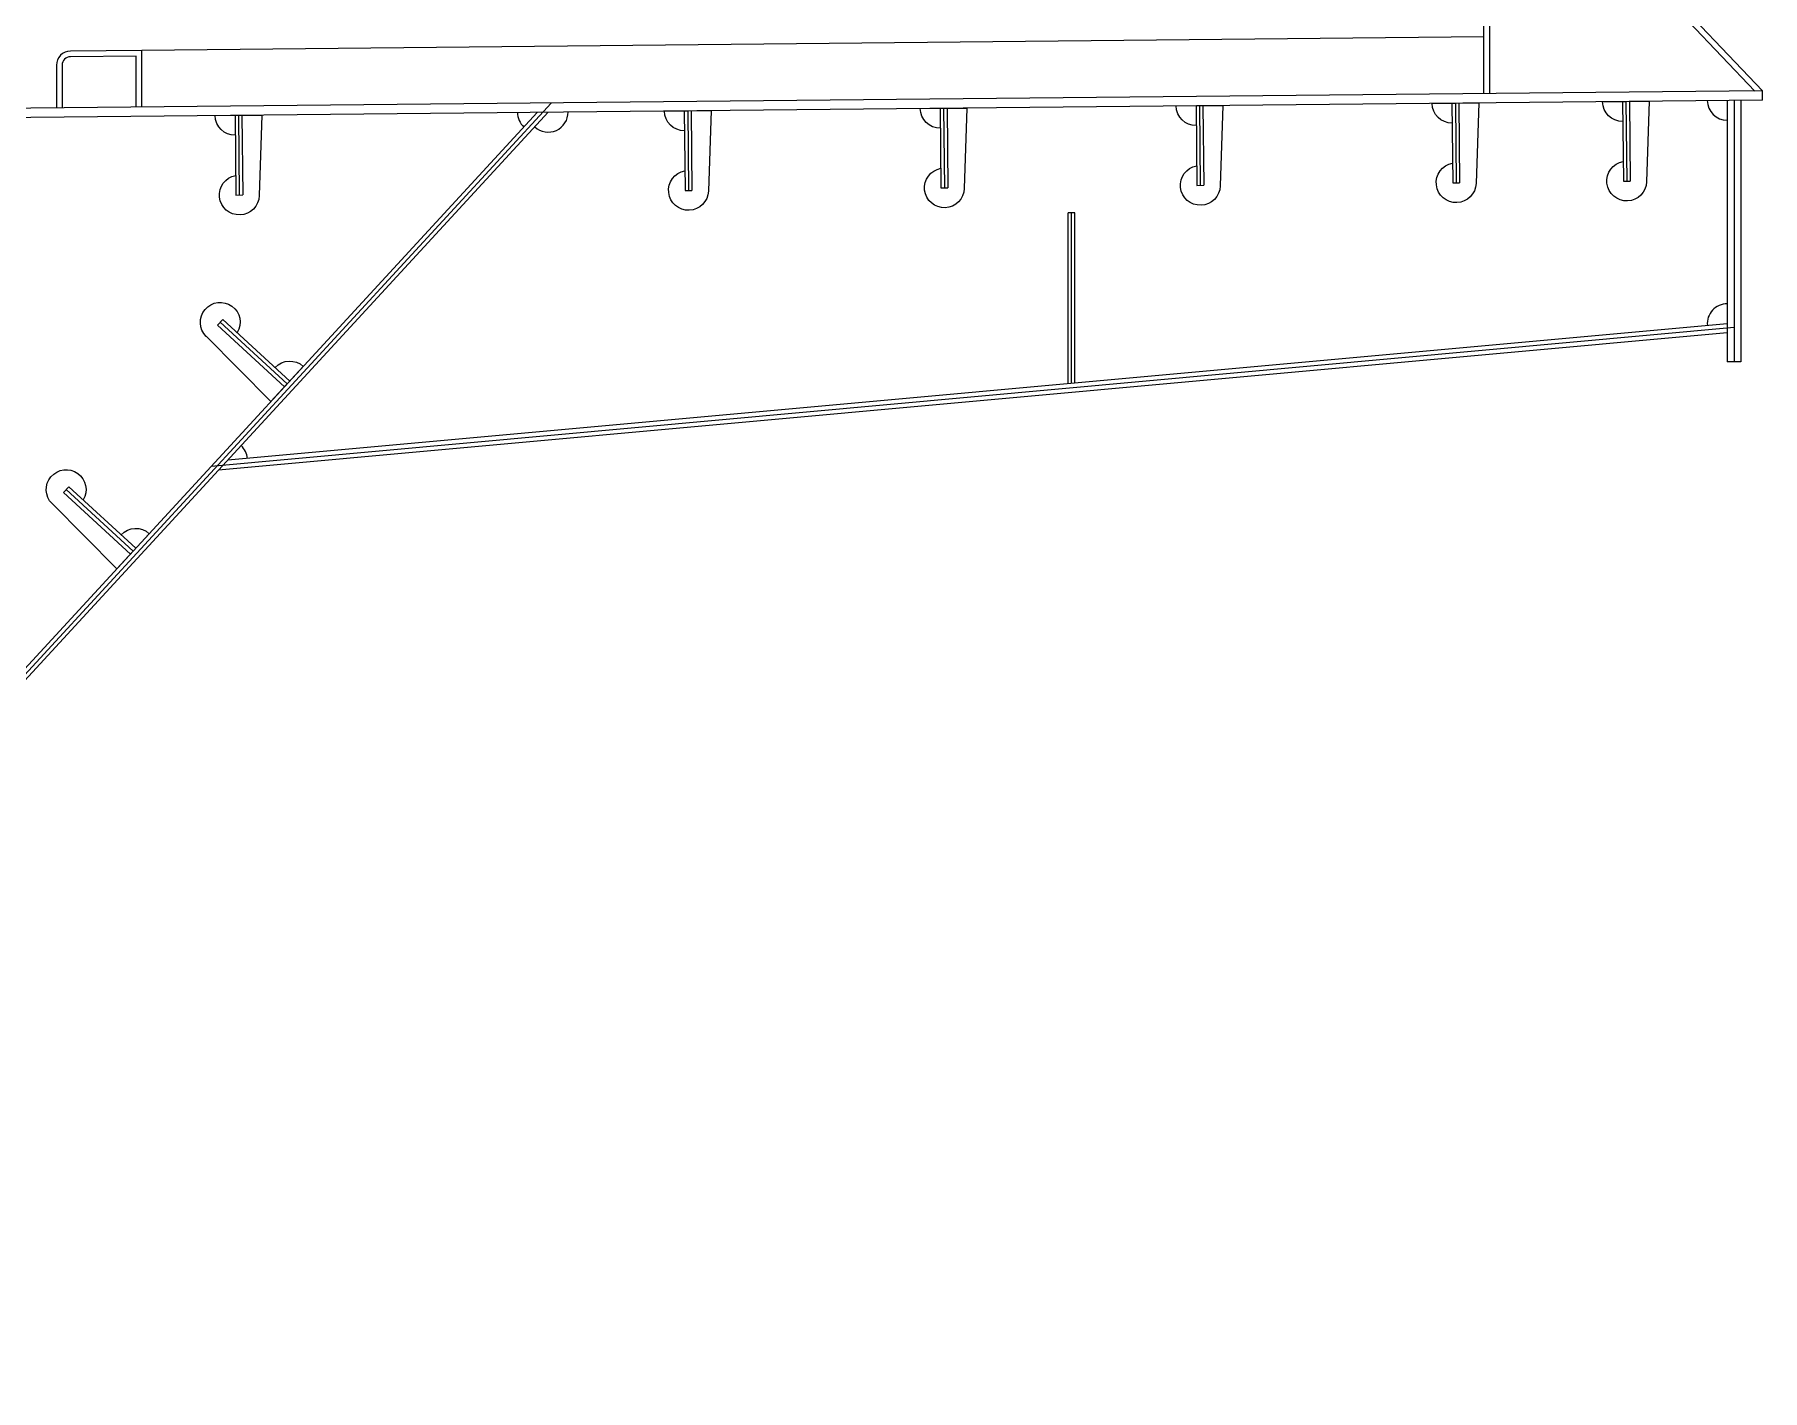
# Model space of a CAD drawing. Extents: x -2611510 to 954358, y -247163 to 181535.
# Drawn here: x 812101 to 815140, y 39096 to 41481 of the extents above; entities that cross this region are included whole.
import ezdxf

# ---------------------------------------------------------------- set-up
doc = ezdxf.new("R2010")
doc.units = 0
doc.layers.get('Defpoints').update_dxf_attribs({"color": 8})
for name, color, linetype, lineweight in [('细实线', 7, 'Continuous', 15), ('钢板粗线', 1, 'Continuous', 25), ('钢板细线', 6, 'Continuous', 15)]:
    doc.layers.add(name, color=color, linetype=linetype, lineweight=lineweight)

# ---------------------------------------------------------------- blocks, each defined once
blk = doc.blocks.new('14-160加劲 有过焊孔')
at = {"layer": 'Defpoints'}
blk.add_line((38609.4, 31489.3), (38609.4, 31649.3), dxfattribs=at)
at = {"layer": '钢板粗线', "color": 7}
for p, q in [((38602.4, 31489.3), (38602.4, 31649.3)), ((38602.4, 31649.3), (38616.4, 31649.3)), ((38616.4, 31489.3), (38616.4, 31649.3)), ((38651.4, 31489.3), (38644.3, 31650.8)), ((38567.4, 31489.3), (38651.4, 31489.3))]:
    blk.add_line(p, q, dxfattribs=at)
for centre, start, end in [((38609.4, 31649.3), 2.4932, 258.463), ((38602.4, 31489.3), 90, 180)]:
    blk.add_arc(centre, 35, start, end, dxfattribs=at)
blk = doc.blocks.new('12-140加劲 有过焊孔')
at = {"layer": 'Defpoints'}
blk.add_line((0, 0), (0, 140), dxfattribs=at)
at = {"layer": '钢板粗线', "color": 7}
for p, q in [((-6, 0), (-6, 140)), ((-6, 140), (6, 140)), ((6, 0), (6, 140)), ((41, 0), (35, 141.5)), ((-41, 0), (41, 0))]:
    blk.add_line(p, q, dxfattribs=at)
for centre, start, end in [((0, 140), 2.441, 260.1291), ((-6, 0), 90, 180)]:
    blk.add_arc(centre, 35, start, end, dxfattribs=at)

msp = doc.modelspace()

# ---------------------------------------------------------------- linework, layer by layer
at = {"layer": 'Defpoints'}
for p, q in [((813009.6, 41360.3), (810924.4, 39096.5)), ((815089.6, 41365.1), (815089.6, 40905.1)), ((813924.6, 40867.4), (813924.6, 41167.4)), ((815089.6, 40965.5), (812411.8, 40721.5))]:
    msp.add_line(p, q, dxfattribs=at)
at = {"layer": '钢板粗线', "elevation": 0}
for points in [[(814649.6, 41376.7), (814649.6, 41554.2, -0.414214), (814674.6, 41579.2), (814941.4, 41579.2, -0.205732), (814959.5, 41571.4), (815139.6, 41381.6)], [(815126, 41381.4), (814952.3, 41564.5, 0.205732), (814941.4, 41569.2), (814674.6, 41569.2, 0.414214), (814659.6, 41554.2), (814659.6, 41376.8)]]:
    msp.add_lwpolyline(points, format="xyb", dxfattribs=at)
at = {"layer": '钢板细线'}
for p, q in [((815077.6, 41365), (815077.6, 40905.1)), ((815101.6, 41365.2), (815101.6, 40905.1)), ((815139.6, 41365.6), (815139.6, 41381.6)), ((812985.1, 41344), (810914.9, 39096.5)), ((813004.3, 41344.2), (810933.9, 39096.5)), ((813918.6, 40866.8), (813918.6, 41167.4)), ((813930.6, 41167.4), (813918.6, 41167.4)), ((813930.6, 40867.9), (813930.6, 41167.4)), ((815077.6, 40972.4), (812440.6, 40732.2)), ((815077.6, 40956.3), (812424.5, 40714.7)), ((815101.6, 40905.1), (815077.6, 40905.1))]:
    msp.add_line(p, q, dxfattribs=at)
at = {"layer": '钢板细线', "elevation": 0}
for points in [[(815139.6, 41381.6), (806089.6, 41291), (792389.9, 41496.5)], [(815139.6, 41365.6), (806089.6, 41275), (792389.9, 41480.5)], [(814649.6, 41476.7), (812289.5, 41453)]]:
    msp.add_lwpolyline(points, dxfattribs=at)
for points in [[(812289.5, 41353), (812289.5, 41453), (812164.2, 41451.8, 0.411284), (812139.5, 41426.8), (812139.5, 41351.5)], [(812279.5, 41353), (812279.5, 41442.9), (812164.3, 41441.8, 0.411284), (812149.5, 41426.8), (812149.5, 41351.5)]]:
    msp.add_lwpolyline(points, format="xyb", dxfattribs=at)
at = {"layer": '钢板细线'}
for centre, start, end in [((815077.6, 41365), 180.5737, 270), ((812985.1, 41344), 180.5737, 227.6906), ((813004.3, 41344.2), 227.6906, 0.5737), ((815077.6, 40972.4), 90, 185.2045), ((812440.6, 40732.2), 5.1641, 47.3511)]:
    msp.add_arc(centre, 35, start, end, dxfattribs=at)

# ---------------------------------------------------------------- block references
at = {"layer": '细实线', "xscale": -1, "rotation": 180.5737091599}
for p in [(814149.6, 41355.7), (814599.6, 41360.2), (814899.6, 41363.2), (812459.6, 41338.7), (813249.6, 41346.7), (813699.6, 41351.2)]:
    msp.add_blockref('12-140加劲 有过焊孔', p, dxfattribs=at)
at = {"layer": '钢板细线', "xscale": -1}
for p, rotation in [((861864.2, 47930.2), 47.35108087024445), ((861593.2, 47636, 0), 47.35108087022602)]:
    msp.add_blockref('14-160加劲 有过焊孔', p, dxfattribs=dict(at, rotation=rotation))

doc.saveas('drawing.dxf')
